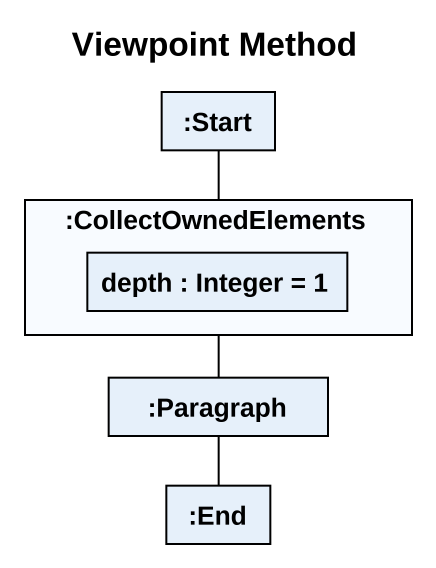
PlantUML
@startuml
title Viewpoint Method
rectangle ":Start" as Start_
rectangle ":CollectOwnedElements" as CollectOwnedElements {
  rectangle "depth : Integer = 1" as depth
}
rectangle ":Paragraph" as Paragraph
rectangle ":End" as End_
Start_ -- CollectOwnedElements
CollectOwnedElements -- Paragraph
Paragraph -- End_
@enduml
